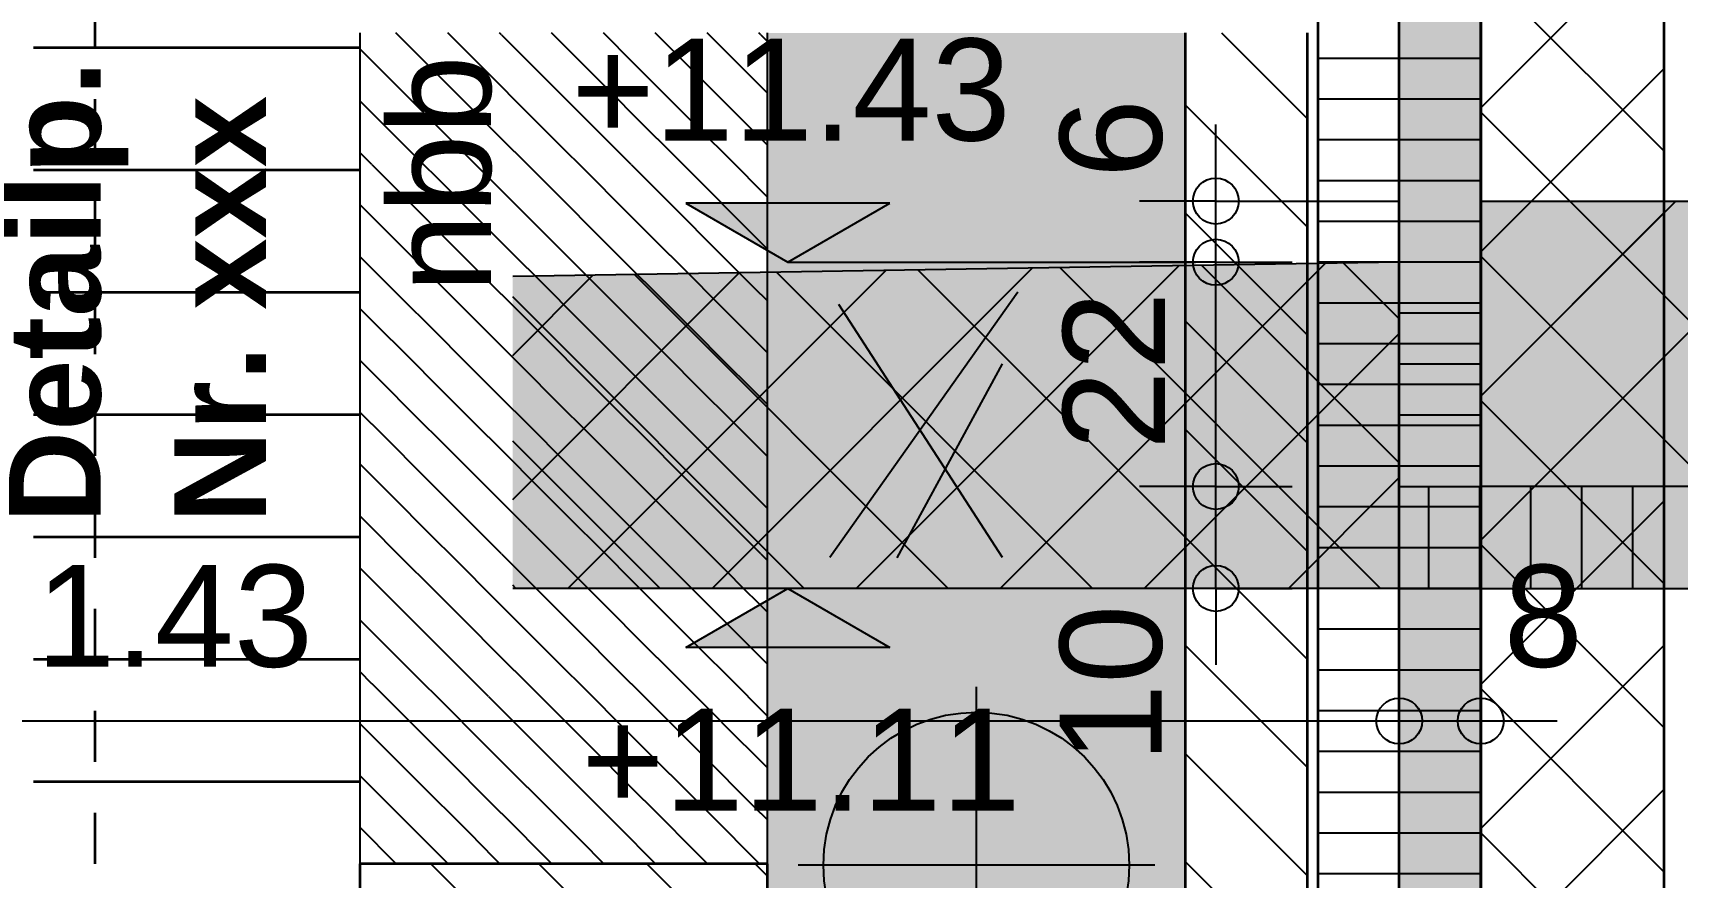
# Model space of a CAD drawing. Header units: centimetres. Extents: x 0.3 to 84.3, y 0.3 to 59.7.
# Drawn here: x 44.758 to 47.985, y 12.838 to 14.494 of the extents above; entities that cross this region are included whole.
import ezdxf

# ---------------------------------------------------------------- set-up
doc = ezdxf.new("R2010")
doc.units = ezdxf.units.CM
for name, pattern in [('AUSGEZOGEN', [0]), ('LINIE_17', [0.05, 0, -0.05]), ('PHANTOM', [63.5, 31.75, -6.35, 6.35, -6.35, 6.35, -6.35]), ('VERDECKT', [9.525, 6.35, -3.175])]:
    doc.linetypes.add(name, pattern=pattern)
for name, color, linetype, lineweight in [('Ausbau Raeume', 7, 'AUSGEZOGEN', 35), ('Bodenplatte', 7, 'AUSGEZOGEN', 35), ('Daemmung', 7, 'AUSGEZOGEN', 35), ('Decke', 7, 'AUSGEZOGEN', 35), ('Kamin', 7, 'VERDECKT', 25), ('Text Werkplan Ausfuehrung', 7, 'AUSGEZOGEN', 50), ('Vermassung Decke', 180, 'VERDECKT', 50), ('Wand Beton bewehrt', 7, 'AUSGEZOGEN', 35), ('Wand Mauerwerk nicht tragend', 7, 'AUSGEZOGEN', 35)]:
    doc.layers.add(name, color=color, linetype=linetype, lineweight=lineweight)
doc.styles.add('ARIAL', font='ARIAL.TTF')

msp = doc.modelspace()

# ---------------------------------------------------------------- hatches: boundary and pattern name
at = {"layer": 'Bodenplatte', "linetype": 'AUSGEZOGEN', "lineweight": 25, "true_color": 0xe0ffe0}
for points in [[(31.66, 16.114), (31.66, 15.954), (47.44, 15.954), (47.44, 11.564), (62.72, 11.564), (62.72, 11.724), (47.6, 11.724), (47.6, 16.114)], [(50, 14.164), (47.6, 14.164), (47.6, 13.604), (50, 13.604)], [(47.44, 14.044), (45.7, 14.0159), (45.7, 13.404), (47.44, 13.404)]]:
    msp.add_hatch(color=254, dxfattribs=at).paths.add_polyline_path(points)
at = {"layer": 'Bodenplatte', "linetype": 'AUSGEZOGEN', "lineweight": 25}
msp.add_hatch(color=7, dxfattribs=at).paths.add_polyline_path([(46.44, 14.16), (46.04, 14.16), (46.24, 14.044)])
at = {"layer": 'Bodenplatte', "linetype": 'AUSGEZOGEN', "lineweight": 25, "true_color": 0xc4ffc4}
for points in [[(47.44, 14.044), (47.44, 13.604), (47.6, 13.604), (47.6, 14.044)], [(47.44, 13.604), (47.44, 13.404), (50, 13.404), (50, 13.604)]]:
    msp.add_hatch(color=254, dxfattribs=at).paths.add_polyline_path(points)
at = {"layer": 'Bodenplatte', "linetype": 'AUSGEZOGEN', "lineweight": 25}
msp.add_hatch(color=7, dxfattribs=at).paths.add_polyline_path([(46.44, 13.288), (46.04, 13.288), (46.24, 13.404)], flags=16)
at = {"layer": 'Kamin', "linetype": 'AUSGEZOGEN', "lineweight": 50, "true_color": 0xc7c7c7}
msp.add_hatch(color=9, dxfattribs=at).paths.add_polyline_path([(46.2, 14.494), (46.2, 12.624), (45.64, 12.624), (45.64, 11.404), (47.02, 11.404), (47.02, 14.494)])

# ---------------------------------------------------------------- linework, layer by layer
at = {"layer": 'Ausbau Raeume', "color": 254, "linetype": 'AUSGEZOGEN', "lineweight": 35}
for p, q in [((45.4, 14.4646), (44.7596, 14.4646)), ((45.4, 14.2246), (44.7596, 14.2246)), ((45.4, 13.9846), (44.7596, 13.9846)), ((45.4, 13.7446), (44.7596, 13.7446)), ((45.4, 13.5046), (44.7596, 13.5046)), ((45.4, 13.2646), (44.7596, 13.2646)), ((45.4, 13.0246), (44.7596, 13.0246))]:
    msp.add_line(p, q, dxfattribs=at)
at = {"layer": 'Bodenplatte', "color": 92, "linetype": 'VERDECKT', "lineweight": 35, "true_color": 0x00c600}
for p, q in [((47.6, 16.114), (47.6, 11.724)), ((47.44, 11.564), (47.44, 15.954))]:
    msp.add_line(p, q, dxfattribs=at)
at = {"layer": 'Bodenplatte', "color": 92, "linetype": 'AUSGEZOGEN', "lineweight": 25, "true_color": 0x00c600}
for p, q in [((47.08, 14.164), (47.08, 14.314)), ((47.08, 14.164), (46.93, 14.164)), ((47.08, 14.164), (47.23, 14.164)), ((47.08, 14.164), (47.44, 14.164)), ((47.08, 14.044), (47.08, 14.164)), ((47.08, 14.044), (46.93, 14.044)), ((47.08, 14.044), (47.23, 14.044)), ((47.08, 14.044), (47.08, 14.044)), ((47.08, 13.604), (47.08, 14.044)), ((47.08, 13.604), (46.93, 13.604)), ((47.08, 13.604), (47.23, 13.604)), ((47.08, 13.604), (47.08, 13.604)), ((47.08, 13.404), (47.08, 13.604)), ((47.08, 13.404), (46.93, 13.404)), ((47.08, 13.404), (47.23, 13.404)), ((47.08, 13.404), (47.08, 13.404)), ((47.08, 13.404), (47.08, 13.254))]:
    msp.add_line(p, q, dxfattribs=at)
at = {"layer": 'Bodenplatte', "color": 7, "linetype": 'AUSGEZOGEN', "lineweight": 25}
for p, q in [((46.44, 14.16), (46.04, 14.16)), ((46.04, 14.16), (46.24, 14.044)), ((46.24, 14.044), (46.44, 14.16)), ((47.6, 14.0643), (47.6997, 14.164)), ((47.6, 13.7814), (47.9826, 14.164)), ((47.6, 14.164), (50, 14.164)), ((47.6, 14.164), (47.6, 13.604)), ((47.6, 14.164), (47.6, 14.044)), ((47.7054, 13.604), (48.2654, 14.164)), ((48.3348, 13.604), (47.7748, 14.164)), ((47.96, 14.164), (47.96, 14.164)), ((47.44, 14.044), (45.7, 14.0159)), ((46.24, 14.044), (46.24, 14.044)), ((46.24, 14.044), (46.24, 14.044)), ((46.24, 14.044), (47.04, 14.044)), ((46.24, 14.044), (46.24, 14.044)), ((46.24, 14.044), (46.24, 14.044)), ((46.6569, 13.404), (47.2946, 14.0417)), ((47.44, 13.9331), (47.3309, 14.0422)), ((47.44, 14.044), (47.44, 13.604)), ((47.44, 13.404), (47.44, 14.044)), ((47.6, 14.044), (47.44, 14.044)), ((48.052, 13.604), (47.6, 14.056)), ((45.7, 13.5785), (46.1446, 14.0231)), ((45.7, 13.8613), (45.8572, 14.0185)), ((45.8084, 13.404), (46.4321, 14.0277)), ((46.5549, 13.404), (45.9391, 14.0198)), ((46.0912, 13.404), (46.7196, 14.0324)), ((46.8378, 13.404), (46.2175, 14.0243)), ((46.3741, 13.404), (47.0071, 14.037)), ((47.1206, 13.404), (46.4958, 14.0288)), ((47.4034, 13.404), (46.7742, 14.0333)), ((47.44, 13.6503), (47.0525, 14.0378)), ((46.2721, 13.404), (45.7, 13.9761)), ((47.44, 13.9446), (47.6, 13.9446)), ((46.9397, 13.404), (47.44, 13.9043)), ((47.44, 13.8446), (47.6, 13.8446)), ((47.7691, 13.604), (47.6, 13.7731)), ((47.44, 13.7446), (47.6, 13.7446)), ((45.9892, 13.404), (45.7, 13.6932)), ((47.2226, 13.404), (47.44, 13.6214)), ((47.44, 13.6446), (47.6, 13.6446)), ((47.44, 13.604), (47.6, 13.604)), ((47.4982, 13.404), (47.4982, 13.604)), ((47.5982, 13.404), (47.5982, 13.604)), ((50, 13.604), (47.6, 13.604)), ((47.6982, 13.404), (47.6982, 13.604)), ((47.7982, 13.404), (47.7982, 13.604)), ((47.8982, 13.404), (47.8982, 13.604)), ((45.7064, 13.404), (45.7, 13.4104)), ((47.44, 13.404), (45.7, 13.404)), ((46.04, 13.288), (46.24, 13.404)), ((46.24, 13.404), (46.04, 13.404)), ((46.24, 13.404), (46.44, 13.288)), ((46.24, 13.404), (46.24, 13.404)), ((46.24, 13.404), (46.24, 13.404)), ((46.24, 13.404), (46.24, 13.404)), ((46.24, 13.404), (46.24, 13.404)), ((47.44, 13.404), (50, 13.404)), ((46.44, 13.288), (46.04, 13.288))]:
    msp.add_line(p, q, dxfattribs=at)
at = {"layer": 'Bodenplatte', "color": 92, "linetype": 'AUSGEZOGEN', "lineweight": 25, "true_color": 0x00c600}
for centre in [(47.08, 14.164), (47.08, 14.044), (47.08, 13.604), (47.08, 13.404)]:
    msp.add_circle(centre, 0.045, dxfattribs=at)
at = {"layer": 'Daemmung', "color": 7, "linetype": 'AUSGEZOGEN', "lineweight": 35}
for p, q in [((47.28, 15.794), (47.28, 14.494)), ((47.6, 11.724), (47.6, 15.794)), ((47.28, 14.494), (47.28, 11.56))]:
    msp.add_line(p, q, dxfattribs=at)
at = {"layer": 'Daemmung', "color": 7, "linetype": 'AUSGEZOGEN', "lineweight": 25}
for points in [[(47.6, 14.444), (47.28, 14.444), (47.28, 14.444)], [(47.6, 14.364), (47.28, 14.364), (47.28, 14.364)], [(47.6, 14.284), (47.28, 14.284), (47.28, 14.284)], [(47.6, 14.284), (47.28, 14.284), (47.28, 14.284)], [(47.6, 14.204), (47.28, 14.204), (47.28, 14.204)], [(47.6, 14.124), (47.28, 14.124), (47.28, 14.124)], [(47.6, 14.044), (47.28, 14.044), (47.28, 14.044)], [(47.6, 13.964), (47.28, 13.964), (47.28, 13.964)], [(47.6, 13.964), (47.28, 13.964), (47.28, 13.964)], [(47.6, 13.884), (47.28, 13.884), (47.28, 13.884)], [(47.6, 13.804), (47.6, 13.804), (47.28, 13.804), (47.28, 13.804)], [(47.6, 13.724), (47.6, 13.724), (47.28, 13.724), (47.28, 13.724)], [(47.6, 13.644), (47.6, 13.644), (47.28, 13.644), (47.28, 13.644)], [(47.6, 13.644), (47.6, 13.644), (47.28, 13.644), (47.28, 13.644)], [(47.6, 13.564), (47.6, 13.564), (47.28, 13.564), (47.28, 13.564)], [(47.6, 13.484), (47.6, 13.484), (47.28, 13.484)], [(47.6, 13.404), (47.6, 13.404), (47.28, 13.404), (47.28, 13.404)], [(47.6, 13.324), (47.6, 13.324), (47.28, 13.324), (47.28, 13.324)], [(47.6, 13.324), (47.6, 13.324), (47.28, 13.324), (47.28, 13.324)], [(47.6, 13.244), (47.6, 13.244), (47.28, 13.244), (47.28, 13.244)], [(47.6, 13.164), (47.6, 13.164), (47.28, 13.164)], [(47.6, 13.084), (47.6, 13.084), (47.28, 13.084)], [(47.6, 13.004), (47.6, 13.004), (47.28, 13.004)], [(47.6, 13.004), (47.6, 13.004), (47.28, 13.004)], [(47.6, 12.924), (47.6, 12.924), (47.28, 12.924)], [(47.6, 12.844), (47.6, 12.844), (47.28, 12.844)]]:
    msp.add_lwpolyline(points, dxfattribs=at)
at = {"layer": 'Decke', "color": 96, "linetype": 'PHANTOM', "lineweight": 35, "true_color": 0x006e00}
for p, q in [((47.6, 16.114), (47.6, 11.724)), ((47.44, 11.564), (47.44, 15.954))]:
    msp.add_line(p, q, dxfattribs=at)
at = {"layer": 'Decke', "color": 92, "linetype": 'LINIE_17', "lineweight": 35, "true_color": 0x00c600}
msp.add_line((44.88, 15.764), (44.88, 12.444), dxfattribs=at)
at = {"layer": 'Kamin', "color": 7, "linetype": 'AUSGEZOGEN', "lineweight": 25}
for p, q in [((45.4, 14.494), (45.4, 12.864)), ((46.2, 12.864), (46.2, 14.494)), ((46.3226, 13.4652), (46.6916, 13.9862)), ((46.6611, 13.4647), (46.3398, 13.9611)), ((46.4549, 13.4638), (46.6611, 13.8447)), ((45.4, 12.864), (46.2, 12.864))]:
    msp.add_line(p, q, dxfattribs=at)
at = {"layer": 'Kamin', "color": 9, "linetype": 'AUSGEZOGEN', "lineweight": 25}
for p, q in [((45.5764, 14.3882), (45.4706, 14.494)), ((45.6273, 14.4391), (45.5724, 14.494)), ((45.6782, 14.49), (45.6742, 14.494)), ((45.8564, 14.4137), (45.776, 14.494)), ((45.9073, 14.4646), (45.8779, 14.494)), ((46.0855, 14.3882), (45.9797, 14.494)), ((46.1364, 14.4391), (46.0815, 14.494)), ((46.1873, 14.49), (46.1833, 14.494)), ((45.5255, 14.3373), (45.4, 14.4627)), ((45.8055, 14.3627), (45.6784, 14.4898)), ((46.0346, 14.3373), (45.9075, 14.4643)), ((46.2, 14.4773), (46.1876, 14.4898)), ((45.7546, 14.3118), (45.6275, 14.4389)), ((46.2, 14.3755), (46.1366, 14.4389)), ((45.9837, 14.2864), (45.8566, 14.4134)), ((45.7036, 14.2609), (45.5766, 14.3879)), ((45.9327, 14.2355), (45.8057, 14.3625)), ((46.2, 14.2737), (46.0857, 14.3879)), ((45.4745, 14.2864), (45.4, 14.3609)), ((45.6527, 14.21), (45.5257, 14.337)), ((46.1618, 14.21), (46.0348, 14.337)), ((45.8818, 14.1846), (45.7548, 14.3116)), ((45.6018, 14.1591), (45.4748, 14.2861)), ((46.1109, 14.1591), (45.9839, 14.2861)), ((45.4236, 14.2355), (45.4, 14.2591)), ((45.5509, 14.1082), (45.4239, 14.2352)), ((45.8309, 14.1336), (45.7039, 14.2607)), ((46.06, 14.1082), (45.933, 14.2352)), ((45.78, 14.0827), (45.653, 14.2098)), ((46.2, 14.1719), (46.1621, 14.2098)), ((46.0091, 14.0573), (45.8821, 14.1843)), ((45.5, 14.0573), (45.4, 14.1573)), ((45.7291, 14.0318), (45.6021, 14.1588)), ((46.2, 14.07), (46.1112, 14.1588)), ((45.6782, 13.9809), (45.5512, 14.1079)), ((45.9582, 14.0064), (45.8312, 14.1334)), ((46.1873, 13.9809), (46.0603, 14.1079)), ((45.9073, 13.9555), (45.7803, 14.0825)), ((45.4491, 14.0064), (45.4, 14.0554)), ((45.6273, 13.93), (45.5002, 14.057)), ((46.1364, 13.93), (46.0094, 14.057)), ((45.8564, 13.9045), (45.7294, 14.0316)), ((45.5764, 13.8791), (45.4493, 14.0061)), ((45.8055, 13.8536), (45.6784, 13.9807)), ((46.0855, 13.8791), (45.9585, 14.0061)), ((46.2, 13.9682), (46.1876, 13.9807)), ((45.5255, 13.8282), (45.4, 13.9536)), ((46.0346, 13.8282), (45.9075, 13.9552)), ((45.7546, 13.8027), (45.6275, 13.9297)), ((46.2, 13.8664), (46.1366, 13.9297)), ((45.7036, 13.7518), (45.5766, 13.8788)), ((45.9837, 13.7773), (45.8566, 13.9043)), ((46.2, 13.7646), (46.0857, 13.8788)), ((45.4745, 13.7773), (45.4, 13.8518)), ((45.9327, 13.7264), (45.8057, 13.8534)), ((45.6527, 13.7009), (45.5257, 13.8279)), ((46.1618, 13.7009), (46.0348, 13.8279)), ((45.8818, 13.6754), (45.7548, 13.8025)), ((45.4236, 13.7264), (45.4, 13.75)), ((45.6018, 13.65), (45.4748, 13.777)), ((45.8309, 13.6245), (45.7039, 13.7516)), ((46.1109, 13.65), (45.9839, 13.777)), ((45.5509, 13.5991), (45.4239, 13.7261)), ((46.06, 13.5991), (45.933, 13.7261)), ((45.78, 13.5736), (45.653, 13.7006)), ((46.2, 13.6627), (46.1621, 13.7006)), ((46.0091, 13.5482), (45.8821, 13.6752)), ((45.5, 13.5482), (45.4, 13.6482)), ((45.7291, 13.5227), (45.6021, 13.6497)), ((45.9582, 13.4972), (45.8312, 13.6243)), ((46.2, 13.5609), (46.1112, 13.6497)), ((45.6782, 13.4718), (45.5512, 13.5988)), ((46.1873, 13.4718), (46.0603, 13.5988)), ((45.9073, 13.4463), (45.7803, 13.5734)), ((45.4491, 13.4972), (45.4, 13.5463)), ((45.6273, 13.4209), (45.5002, 13.5479)), ((45.8564, 13.3954), (45.7294, 13.5225)), ((46.1364, 13.4209), (46.0094, 13.5479)), ((45.5764, 13.37), (45.4493, 13.497)), ((46.0855, 13.37), (45.9585, 13.497)), ((45.8055, 13.3445), (45.6784, 13.4715)), ((46.2, 13.4591), (46.1876, 13.4715)), ((45.5255, 13.3191), (45.4, 13.4445)), ((46.0346, 13.3191), (45.9075, 13.4461)), ((45.7546, 13.2936), (45.6275, 13.4206)), ((45.9837, 13.2681), (45.8566, 13.3952)), ((46.2, 13.3573), (46.1366, 13.4206)), ((45.7036, 13.2427), (45.5766, 13.3697)), ((46.2, 13.2554), (46.0857, 13.3697)), ((45.4745, 13.2681), (45.4, 13.3427)), ((45.9327, 13.2172), (45.8057, 13.3443)), ((45.6527, 13.1918), (45.5257, 13.3188)), ((46.1618, 13.1918), (46.0348, 13.3188)), ((45.6018, 13.1409), (45.4748, 13.2679)), ((45.8818, 13.1663), (45.7548, 13.2933)), ((46.1109, 13.1409), (45.9839, 13.2679)), ((45.4236, 13.2172), (45.4, 13.2409)), ((45.8309, 13.1154), (45.7039, 13.2424)), ((45.5509, 13.09), (45.4239, 13.217)), ((46.06, 13.09), (45.933, 13.217)), ((45.78, 13.0645), (45.653, 13.1915)), ((46.2, 13.1536), (46.1621, 13.1915)), ((45.5, 13.039), (45.4, 13.139)), ((45.7291, 13.0136), (45.6021, 13.1406)), ((46.0091, 13.039), (45.8821, 13.1661)), ((46.2, 13.0518), (46.1112, 13.1406)), ((45.9582, 12.9881), (45.8312, 13.1152)), ((45.6782, 12.9627), (45.5512, 13.0897)), ((46.1873, 12.9627), (46.0603, 13.0897)), ((45.6273, 12.9118), (45.5002, 13.0388)), ((45.9073, 12.9372), (45.7803, 13.0642)), ((46.1364, 12.9118), (46.0094, 13.0388)), ((45.4491, 12.9881), (45.4, 13.0372)), ((45.8564, 12.8863), (45.7294, 13.0133)), ((45.5732, 12.864), (45.4493, 12.9879)), ((46.0823, 12.864), (45.9585, 12.9879)), ((45.7769, 12.864), (45.6784, 12.9624)), ((46.2, 12.95), (46.1876, 12.9624)), ((45.4714, 12.864), (45.4, 12.9354)), ((45.675, 12.864), (45.6275, 12.9115)), ((45.9805, 12.864), (45.9075, 12.937)), ((46.1842, 12.864), (46.1366, 12.9115)), ((45.8787, 12.864), (45.8566, 12.8861))]:
    msp.add_line(p, q, dxfattribs=at)
at = {"layer": 'Kamin', "color": 7, "linetype": 'PHANTOM', "lineweight": 25}
for p, q in [((46.61, 12.5112), (46.61, 13.2112)), ((46.96, 12.8612), (46.26, 12.8612))]:
    msp.add_line(p, q, dxfattribs=at)
msp.add_circle((46.61, 12.8612), 0.3, dxfattribs=at)
at = {"layer": 'Vermassung Decke', "color": 92, "linetype": 'AUSGEZOGEN', "lineweight": 25, "true_color": 0x00c600}
for p, q in [((47.44, 13.144), (47.44, 13.294)), ((47.6, 13.144), (47.6, 13.294)), ((44.58, 13.144), (47.44, 13.144)), ((47.44, 13.144), (47.44, 12.994)), ((47.44, 13.144), (47.44, 13.144)), ((47.44, 13.144), (47.6, 13.144)), ((47.6, 13.144), (47.6, 12.994)), ((47.6, 13.144), (47.6, 13.144)), ((47.6, 13.144), (47.75, 13.144))]:
    msp.add_line(p, q, dxfattribs=at)
for centre in [(47.44, 13.144), (47.6, 13.144)]:
    msp.add_circle(centre, 0.045, dxfattribs=at)
at = {"layer": 'Wand Beton bewehrt', "color": 7, "linetype": 'AUSGEZOGEN', "lineweight": 35}
for p, q in [((47.96, 12.074), (47.96, 16.114)), ((47.6, 15.794), (47.6, 11.724))]:
    msp.add_line(p, q, dxfattribs=at)
at = {"layer": 'Wand Beton bewehrt', "color": 7, "linetype": 'AUSGEZOGEN', "lineweight": 25}
for p, q in [((47.6, 14.3471), (47.96, 14.7071)), ((47.6, 14.6217), (47.96, 14.2617)), ((47.6, 14.0643), (47.96, 14.4243)), ((47.6, 14.3388), (47.96, 13.9788)), ((47.6, 13.7814), (47.96, 14.1414)), ((47.6, 14.056), (47.96, 13.696)), ((47.6, 13.4986), (47.96, 13.8586)), ((47.6, 13.7731), (47.96, 13.4131)), ((47.6, 13.2157), (47.96, 13.5757)), ((47.6, 13.4903), (47.96, 13.1303)), ((47.6, 12.9329), (47.96, 13.2929)), ((47.6, 13.2074), (47.96, 12.8474)), ((47.6, 12.65), (47.96, 13.01)), ((47.6, 12.9246), (47.96, 12.5646))]:
    msp.add_line(p, q, dxfattribs=at)
at = {"layer": 'Wand Mauerwerk nicht tragend', "color": 7, "linetype": 'AUSGEZOGEN', "lineweight": 35}
for p, q in [((47.02, 14.494), (47.02, 11.56)), ((47.26, 11.56), (47.26, 14.494)), ((45.4, 12.864), (45.4, 11.56)), ((45.64, 12.864), (45.4, 12.864)), ((46.2, 12.864), (45.64, 12.864)), ((46.2, 12.624), (46.2, 12.864))]:
    msp.add_line(p, q, dxfattribs=at)
at = {"layer": 'Wand Mauerwerk nicht tragend', "color": 7, "linetype": 'VERDECKT', "lineweight": 25}
for p, q in [((47.0913, 14.494), (47.26, 14.3253)), ((47.02, 14.141), (47.26, 13.901)), ((47.02, 13.7167), (47.26, 13.4767)), ((47.02, 13.2925), (47.26, 13.0525)), ((45.9914, 12.624), (45.7514, 12.864)), ((46.2, 12.8397), (46.1757, 12.864)), ((47.02, 12.8682), (47.26, 12.6282))]:
    msp.add_line(p, q, dxfattribs=at)
at = {"layer": 'Wand Mauerwerk nicht tragend', "color": 7, "linetype": 'AUSGEZOGEN', "lineweight": 25}
for p, q in [((47.02, 14.3531), (47.26, 14.1131)), ((47.02, 13.9289), (47.26, 13.6889)), ((47.02, 13.5046), (47.26, 13.2646)), ((47.02, 13.0803), (47.26, 12.8403)), ((45.5393, 12.864), (45.64, 12.7633)), ((46.2, 12.6275), (45.9635, 12.864))]:
    msp.add_line(p, q, dxfattribs=at)

# ---------------------------------------------------------------- texts
at = {"layer": 'Bodenplatte', "color": 7, "linetype": 'AUSGEZOGEN', "lineweight": 35, "char_height": 0.2, "width": 0.1, "attachment_point": 7, "style": 'ARIAL'}
for s, insert in [('+11.43', (45.8152, 14.28)), ('+11.11', (45.8345, 12.968))]:
    msp.add_mtext(s, dxfattribs=dict(at, insert=insert))
at = {"layer": 'Bodenplatte', "color": 92, "linetype": 'AUSGEZOGEN', "lineweight": 35, "true_color": 0x00c600, "char_height": 0.2, "width": 0.1, "attachment_point": 7, "rotation": 90, "style": 'ARIAL'}
for s, insert in [('6', (46.9766, 14.209)), ('22', (46.98, 13.676)), ('10', (46.9766, 13.0616))]:
    msp.add_mtext(s, dxfattribs=dict(at, insert=insert))
at = {"layer": 'Text Werkplan Ausfuehrung', "color": 9, "linetype": 'AUSGEZOGEN', "lineweight": 35, "insert": (45.66, 13.984), "char_height": 0.2, "width": 0.1, "attachment_point": 7, "rotation": 90, "style": 'ARIAL'}
msp.add_mtext('nbb', dxfattribs=at)
at = {"layer": 'Text Werkplan Ausfuehrung', "color": 7, "linetype": 'AUSGEZOGEN', "lineweight": 35, "char_height": 0.18, "width": 0.09, "attachment_point": 7, "rotation": 90, "style": 'ARIAL'}
for s, insert in [('\\fArial|i0|b1|c0|p0;Detailp.', (44.9455, 13.5317)), ('\\fArial|i0|b1|c0|p0;Nr.\\~xxx', (45.2155, 13.5317))]:
    msp.add_mtext(s, dxfattribs=dict(at, insert=insert))
at = {"layer": 'Vermassung Decke', "color": 92, "linetype": 'AUSGEZOGEN', "lineweight": 35, "true_color": 0x00c600, "char_height": 0.2, "width": 0.1, "attachment_point": 7, "style": 'ARIAL'}
for s, insert in [('1.43', (44.7644, 13.2475)), ('8', (47.645, 13.2474))]:
    msp.add_mtext(s, dxfattribs=dict(at, insert=insert))

doc.saveas('drawing.dxf')
